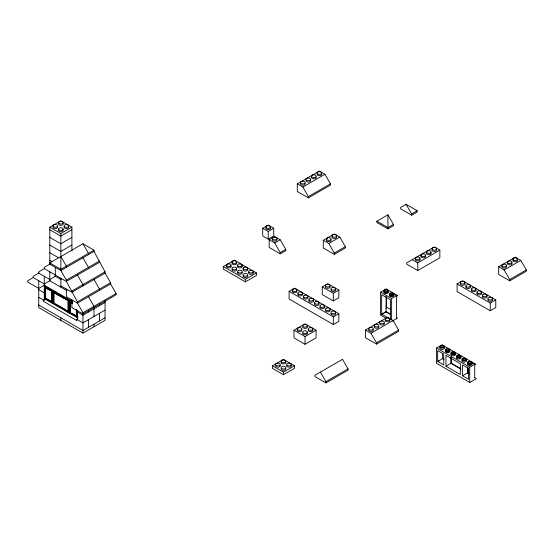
<?xml version="1.0" encoding="UTF-8"?>
<svg xmlns="http://www.w3.org/2000/svg" width="554" height="554" viewBox="0 0 554 554"><rect width="100%" height="100%" fill="white"/><g stroke="black" fill="none" stroke-linecap="round" stroke-linejoin="round"><path stroke-width="0.83" d="M71.902 299.915L71.902 307.574L82.955 313.952L116.111 294.811L116.111 293.537L110.585 283.96L110.585 282.685L105.059 273.115L105.059 271.841L94.007 251.426L94.007 250.145L82.955 243.767L49.805 262.908L60.857 269.286L94.007 250.145M45.38 298.641L45.38 287.789L51.737 291.141L51.737 301.985L44.832 298.322L43.17 301.189L76.327 320.33L77.982 317.463L76.881 317.463L53.115 303.744L53.115 291.619L53.669 291.3M49.805 264.611L49.805 227.175L60.857 220.797L71.902 227.175L71.902 250.997M49.805 227.175L60.857 233.559L71.902 227.175M71.902 229.73L60.857 236.108L49.805 229.73M71.902 237.389L60.857 243.767L49.805 237.389M71.902 245.041L60.857 251.426L49.805 245.041M50.172 263.974L44.278 267.374L44.278 268.648L66.376 281.411L77.428 301.826L77.428 303.107L82.955 312.678L82.955 333.093L105.059 320.33L105.059 300.767M44.514 268.51L38.752 271.841L38.752 273.115L49.805 279.5L55.566 276.169M38.995 272.977L33.226 276.308L33.226 277.582L44.278 283.96L50.04 280.636M33.593 277.367L27.7 280.774L27.7 282.048L38.752 288.426L44.645 285.026M94.007 251.426L60.857 270.567L49.805 264.182M45.38 286.515L44.832 286.834L52.014 290.982L52.568 290.663L52.568 302.789L52.014 303.107L44.832 298.959L44.832 285.559L44.278 285.878L72.401 302.117M45.38 287.789L50.386 290.358M99.533 262.271L66.376 281.411L66.376 280.137L99.533 260.996M53.669 303.426L53.669 292.574L61.847 296.979M44.832 298.959L45.657 298.481L45.657 287.63M45.38 299.278L45.934 298.959M71.902 290.982L105.059 271.841M105.059 273.115L71.902 292.256L60.857 285.878M53.115 303.744L54.223 303.107M53.669 292.574L68.315 300.711L68.315 311.556L67.484 312.034M68.592 300.552L69.139 300.233L69.139 312.359L68.592 312.678L68.592 300.552L53.115 291.619M70.801 312.678L69.693 313.315L69.693 301.189L70.247 300.87M70.247 312.996L70.524 301.985L70.524 312.837L76.604 316.341L76.604 309.672M77.428 301.826L110.585 282.685M110.585 283.96L77.428 303.107L66.376 296.722L66.376 289.07M65.275 310.759L65.829 310.441M297.297 183.838L319.402 171.082L324.928 174.268L330.454 183.845L330.454 185.119L308.349 197.875L297.297 191.497L297.297 183.838L302.823 187.03L308.349 196.601L308.349 197.875M69.139 312.359L76.604 316.341M82.955 312.678L116.111 293.537M76.327 317.144L76.881 316.826M302.823 187.03L324.928 174.268M105.059 302.463L82.955 315.226L77.428 312.034M76.327 320.33L77.802 319.478M105.059 310.122L82.955 322.885L76.964 319.423M308.349 196.601L330.454 183.845M105.059 317.781L82.955 330.537L38.752 305.019M262.707 228.283L268.226 225.09L273.752 228.283L273.752 235.942L268.226 239.127L262.707 235.942L262.707 228.283L268.226 231.475L273.752 228.283M269.175 239.799L274.701 236.613L280.227 239.799L285.753 249.376L285.753 250.65L280.227 253.836L269.175 247.458L269.175 239.799L274.701 242.991L280.227 252.562L280.227 253.836M223.297 266.543L234.349 260.165L256.447 272.928L256.447 275.476L245.394 281.854L223.297 269.099L223.297 266.543L245.394 279.306L256.447 272.928M274.701 242.991L280.227 239.799M280.227 252.562L285.753 249.376M323.266 240.304L334.318 233.92L339.837 237.112L345.364 246.682L345.364 247.957L334.318 254.341L323.266 247.957L323.266 240.304L328.792 243.49L334.318 253.067L334.318 254.341M328.792 243.49L339.837 237.112M376.865 221.219L387.911 214.834L393.437 224.405L393.437 225.686L387.911 228.871L376.865 222.493L376.865 221.219L387.911 227.597L393.437 224.405M406.103 204.336L400.577 207.521L400.577 208.803L411.629 215.181L417.155 211.988L417.155 210.714L406.103 204.336L411.629 213.906L411.629 215.181M334.318 253.067L345.364 246.682M411.629 213.906L417.155 210.714M289.112 291.342L294.638 288.156L338.84 313.675L338.84 321.334L333.314 324.519L289.112 299.001L289.112 291.342L333.314 316.867L338.84 313.675M322.262 286.91L327.788 283.717L338.84 290.102L338.84 297.754L333.314 300.947L322.262 294.569L322.262 286.91L333.314 293.288L338.84 290.102M293.973 330.232L305.019 323.848L316.071 330.232L316.071 337.885L305.019 344.269L293.973 337.885L293.973 330.232L305.019 336.61L316.071 330.232M412.238 259.674L417.764 262.866L439.862 250.103L439.862 257.755L417.764 270.518L406.712 264.14L406.712 262.866L434.336 246.911L439.862 250.103M386.47 318.536L380.577 315.129L380.577 292.159L386.103 288.973L397.156 295.351L396.602 296.307L396.602 318.003L397.156 317.684L397.156 318.321L392.315 321.112M272.409 365.779L283.461 359.401L294.513 365.779L294.513 368.334L283.461 374.712L272.409 368.334L272.409 365.779L283.461 372.163L294.513 365.779M380.577 292.159L391.63 298.544L397.156 295.351M386.103 308.114L386.657 307.795M386.103 308.751L386.657 308.433M381.678 314.173L390.522 319.277L390.522 299.818L381.678 294.714L381.678 314.173L386.103 311.625L390.522 314.173M381.678 314.492L386.103 311.944L390.522 314.492M365.453 330.066L387.551 317.31L393.077 320.496L398.603 330.066L398.603 331.347L376.505 344.103L365.453 337.725L365.453 330.066L370.979 333.259L376.505 342.829L376.505 344.103M370.979 333.259L393.077 320.496M457.098 283.953L462.625 280.76L495.782 299.901L495.782 307.56L490.255 310.746L457.098 291.605L457.098 283.953L490.255 303.093L495.782 299.901M498.669 266.779L515.248 257.208L520.774 260.394L526.3 269.964L526.3 271.245L509.722 280.816L498.669 274.431L498.669 266.779L504.195 269.964L509.722 279.535L509.722 280.816M376.505 342.829L398.603 330.066M504.195 269.964L520.774 260.394M325.939 382.918L325.939 381.644L348.044 368.881L342.517 359.311L314.887 375.266L314.887 376.54L325.939 382.918L348.044 370.162L348.044 368.881M509.722 279.535L526.3 269.964M474.148 377.392L476.357 378.666L469.73 382.495L436.573 363.355L436.573 348.037L442.099 344.851L475.256 363.992L474.702 364.947L474.702 377.71M437.681 361.437L443.754 364.947L443.754 354.103L437.681 350.592L437.681 361.437L442.653 358.57L444.003 359.345M445.97 366.222L460.332 374.518L460.332 363.673L445.97 355.377L445.97 366.222L450.942 363.355L460.997 369.158M436.573 348.037L469.73 367.177L475.256 363.992M462.542 375.792L468.622 379.303L468.622 368.458L462.542 364.947L462.542 375.792L468.068 372.607M394.94 294.714L397.156 295.988M386.103 306.84L390.522 309.388M472.306 362.925L475.256 364.629M460.554 368.583L451.219 363.195L451.219 357.351M469.141 373.541L467.791 372.766L467.791 367.184M468.871 373.701L467.521 372.925L467.521 367.344M49.805 252.7L58.641 257.804M49.805 260.352L52.014 261.633M54.957 276.093L61.224 279.708M49.431 280.559L67.117 290.767M44.278 285.241L72.276 301.404M69.693 301.189L72.567 302.851M63.288 297.81L67.595 300.296M71.196 302.38L72.546 303.156M70.247 302.145L72.276 303.315M38.752 289.707L44.278 292.893M45.934 298.322L51.335 301.438M55.656 303.931L57.097 304.762M58.53 305.593L65.718 309.741M72.823 313.848L76.203 315.794M45.657 298.481L51.737 301.985M68.315 311.556L53.946 303.267L53.946 292.415M52.568 302.789L68.038 311.715L68.038 300.87M38.752 297.359L44.278 300.552M82.955 333.093L38.752 307.574L38.752 280.774M320.413 372.073L325.939 381.644M82.955 243.767L88.481 253.337L88.481 254.611M82.955 257.804L88.481 267.374L88.481 268.648M94.007 279.5L99.533 289.07L99.533 290.344M77.428 275.033L82.955 284.604L82.955 285.878M88.481 296.722L94.007 306.293L94.007 307.574M60.857 256.53L66.376 266.1L66.376 267.374M66.376 280.137L60.857 270.567L60.857 233.559M490.255 303.093L490.255 310.746M469.73 367.177L469.73 382.495M450.942 357.51L450.942 363.355M442.653 353.563L442.653 358.57M442.099 344.851L442.099 345.488M438.782 360.799L438.782 361.437M417.764 262.866L417.764 270.518M391.63 298.544L391.63 319.81M387.911 214.834L387.911 228.871M386.38 296.979L386.38 300.296M386.38 300.933L386.38 306.681M386.103 288.973L386.103 289.61M386.103 296.48L386.103 311.944M333.314 293.288L333.314 300.947M333.314 316.867L333.314 324.519M305.019 336.61L305.019 344.269M283.461 372.163L283.461 374.712M268.226 231.475L268.226 239.127M245.394 279.306L245.394 281.854M99.533 303.952L99.533 305.656M99.533 313.315L99.533 320.967M94.007 308.848L94.007 316.5M94.007 324.159L94.007 326.715M88.481 310.337L88.481 312.034M88.481 319.693L88.481 327.352M77.428 310.337L77.428 319.693M76.881 310.185L76.881 317.463M76.327 309.831L76.327 316.5M60.857 278.219L60.857 287.152M60.857 317.781L60.857 320.33M55.331 267.374L55.331 276.308M52.014 290.982L52.014 303.107M51.46 291.3L51.46 302.145M49.805 271.841L49.805 280.774M44.278 276.308L44.278 299.7M62.914 229.723A2.348 1.35 0 0 1 62.851 231.073L62.47 231.35A2.348 1.35 0 0 1 59.382 231.42A2.348 1.35 0 0 1 58.856 229.661M63.024 223.477A2.348 1.35 0 0 1 60.538 225.326A2.348 1.35 0 0 1 59.001 223.158M57.194 226.357A2.348 1.35 0 0 1 56.903 228.179A2.348 1.35 0 0 1 53.738 228.172A2.348 1.35 0 0 1 53.475 226.351M68.44 226.531A2.348 1.35 0 0 1 68.377 227.881L67.997 228.158A2.348 1.35 0 0 1 64.901 228.227A2.348 1.35 0 0 1 64.382 226.468M304.991 183.326A2.348 1.35 0 0 1 303.121 185.181A2.348 1.35 0 0 1 300.497 183.658M310.517 180.14A2.348 1.35 0 0 1 308.647 181.996A2.348 1.35 0 0 1 306.023 180.472M316.043 176.948A2.348 1.35 0 0 1 314.173 178.803A2.348 1.35 0 0 1 311.549 177.28M321.569 173.755A2.348 1.35 0 0 1 319.395 175.625A2.348 1.35 0 0 1 317.234 173.748M517.111 259.577A2.348 1.35 0 0 1 516.827 261.398A2.348 1.35 0 0 1 513.662 261.391A2.348 1.35 0 0 1 513.392 259.57M511.591 262.769A2.348 1.35 0 0 1 511.3 264.59A2.348 1.35 0 0 1 508.136 264.583A2.348 1.35 0 0 1 507.866 262.755M506.065 265.955A2.348 1.35 0 0 1 505.774 267.776A2.348 1.35 0 0 1 502.61 267.769A2.348 1.35 0 0 1 502.339 265.948M436.206 249.279A2.348 1.35 0 0 1 436.192 250.927L435.763 251.177A2.348 1.35 0 0 1 432.674 251.059A2.348 1.35 0 0 1 432.487 249.272M430.68 252.472A2.348 1.35 0 0 1 430.666 254.12L430.236 254.369A2.348 1.35 0 0 1 427.148 254.244A2.348 1.35 0 0 1 426.961 252.465M425.153 255.664A2.348 1.35 0 0 1 425.14 257.312L424.71 257.562A2.348 1.35 0 0 1 421.622 257.437A2.348 1.35 0 0 1 421.435 255.657M419.627 258.85A2.348 1.35 0 0 1 419.62 260.498L419.184 260.747A2.348 1.35 0 0 1 416.096 260.629A2.348 1.35 0 0 1 415.909 258.843M475.54 289.513A2.348 1.35 0 0 1 475.256 291.335A2.348 1.35 0 0 1 472.084 291.328A2.348 1.35 0 0 1 471.821 289.5M481.26 292.872A2.348 1.35 0 0 1 481.197 294.229L480.817 294.499A2.348 1.35 0 0 1 477.728 294.576A2.348 1.35 0 0 1 477.202 292.817M470.207 286.494A2.348 1.35 0 0 1 470.152 287.845L469.764 288.122A2.348 1.35 0 0 1 466.676 288.191A2.348 1.35 0 0 1 466.149 286.432M492.312 299.257A2.348 1.35 0 0 1 492.25 300.607L491.869 300.884A2.348 1.35 0 0 1 488.78 300.954A2.348 1.35 0 0 1 488.254 299.195M486.592 295.891A2.348 1.35 0 0 1 486.308 297.713A2.348 1.35 0 0 1 483.136 297.706A2.348 1.35 0 0 1 482.873 295.884M464.487 283.129A2.348 1.35 0 0 1 464.204 284.95A2.348 1.35 0 0 1 461.032 284.943A2.348 1.35 0 0 1 460.769 283.122M324.325 306.646A2.348 1.35 0 0 1 324.263 308.003L323.882 308.273A2.348 1.35 0 0 1 321.043 308.446A2.348 1.35 0 0 1 320.018 306.909M318.91 303.592A2.348 1.35 0 0 1 316.424 305.448A2.348 1.35 0 0 1 314.887 303.273M307.858 297.207A2.348 1.35 0 0 1 305.379 299.063A2.348 1.35 0 0 1 303.834 296.896M313.273 300.268A2.348 1.35 0 0 1 313.211 301.618L312.83 301.895A2.348 1.35 0 0 1 309.513 301.847A2.348 1.35 0 0 1 309.603 299.936M335.378 313.031A2.348 1.35 0 0 1 335.315 314.381L334.935 314.658A2.348 1.35 0 0 1 332.095 314.831A2.348 1.35 0 0 1 331.07 313.294M302.221 293.89A2.348 1.35 0 0 1 302.165 295.24L301.778 295.517A2.348 1.35 0 0 1 298.689 295.587A2.348 1.35 0 0 1 298.163 293.828M296.805 290.829A2.348 1.35 0 0 1 294.326 292.685A2.348 1.35 0 0 1 292.782 290.518M329.962 309.97A2.348 1.35 0 0 1 328.093 311.826A2.348 1.35 0 0 1 325.468 310.302M336.486 236.6A2.348 1.35 0 0 1 334.304 238.469A2.348 1.35 0 0 1 332.151 236.593M330.96 239.792A2.348 1.35 0 0 1 328.778 241.655A2.348 1.35 0 0 1 326.625 239.778M270.096 227.465A2.348 1.35 0 0 1 268.524 229.626A2.348 1.35 0 0 1 266.065 227.763M276.875 239.286A2.348 1.35 0 0 1 274.389 241.142A2.348 1.35 0 0 1 272.845 238.975M387.966 291.342A2.348 1.35 0 0 1 387.682 293.163A2.348 1.35 0 0 1 384.511 293.156A2.348 1.35 0 0 1 384.247 291.335M393.686 294.707A2.348 1.35 0 0 1 393.624 296.058L393.243 296.335A2.348 1.35 0 0 1 390.154 296.404A2.348 1.35 0 0 1 389.628 294.645M387.315 292.727A1.565 0.9 0 0 1 387.038 292.886M385.196 292.9A1.565 0.9 0 0 1 384.912 292.747M384.774 291.688A1.565 0.9 0 0 1 387.412 291.667M392.37 296.141A1.558 0.9 0 0 1 391.99 296.224M391.588 296.252A1.558 0.9 0 0 1 390.812 296.12M390.134 295.095A1.558 0.9 0 0 1 391.463 294.458A1.558 0.9 0 0 1 392.994 294.922M329.955 286.397A2.348 1.35 0 0 1 328.086 288.253A2.348 1.35 0 0 1 325.461 286.73M335.371 289.451A2.348 1.35 0 0 1 335.308 290.808L334.928 291.079A2.348 1.35 0 0 1 332.088 291.252A2.348 1.35 0 0 1 331.063 289.714M443.962 347.219A2.348 1.35 0 0 1 443.678 349.041A2.348 1.35 0 0 1 440.506 349.034A2.348 1.35 0 0 1 440.243 347.213M449.682 350.585A2.348 1.35 0 0 1 449.626 351.935L449.239 352.212A2.348 1.35 0 0 1 446.15 352.282A2.348 1.35 0 0 1 445.624 350.523M449.114 351.485A1.558 0.9 0 0 1 448.955 351.7M447.985 352.102A1.558 0.9 0 0 1 447.182 352.095M446.261 351.658A1.558 0.9 0 0 1 446.109 351.437M446.295 350.758A1.558 0.9 0 0 1 448.989 350.8M440.769 347.566A1.565 0.9 0 0 1 443.408 347.545M455.014 353.597A2.348 1.35 0 0 1 454.73 355.419A2.348 1.35 0 0 1 451.558 355.412A2.348 1.35 0 0 1 451.295 353.591M460.734 356.963A2.348 1.35 0 0 1 460.679 358.32L460.291 358.59A2.348 1.35 0 0 1 457.202 358.66A2.348 1.35 0 0 1 456.676 356.901M471.786 363.348A2.348 1.35 0 0 1 471.724 364.698L471.343 364.975A2.348 1.35 0 0 1 468.255 365.044A2.348 1.35 0 0 1 467.728 363.286M466.066 359.982A2.348 1.35 0 0 1 465.782 361.804A2.348 1.35 0 0 1 462.611 361.797A2.348 1.35 0 0 1 462.348 359.975M451.822 353.944A1.565 0.9 0 0 1 453.324 353.521A1.565 0.9 0 0 1 454.633 354.131M460 358.078A1.558 0.9 0 0 1 459.418 358.396M457.86 358.376A1.558 0.9 0 0 1 457.549 358.23M457.348 357.143A1.558 0.9 0 0 1 460.042 357.185M462.874 360.329A1.565 0.9 0 0 1 465.512 360.308M470.471 364.781A1.558 0.9 0 0 1 469.286 364.851M468.359 364.421A1.558 0.9 0 0 1 468.213 364.2M468.234 363.736A1.558 0.9 0 0 1 469.771 363.092A1.558 0.9 0 0 1 471.239 363.784M373.147 329.554A2.348 1.35 0 0 1 371.277 331.41A2.348 1.35 0 0 1 368.652 329.886M378.673 326.368A2.348 1.35 0 0 1 376.803 328.224A2.348 1.35 0 0 1 374.179 326.701M384.199 323.176A2.348 1.35 0 0 1 382.329 325.032A2.348 1.35 0 0 1 379.705 323.508M389.725 319.983A2.348 1.35 0 0 1 387.855 321.839A2.348 1.35 0 0 1 385.231 320.316M307.193 326.528A2.348 1.35 0 0 1 305.316 328.383A2.348 1.35 0 0 1 302.699 326.86M312.83 329.914A2.348 1.35 0 0 1 312.546 330.939L312.158 331.209A2.348 1.35 0 0 1 309.326 331.382A2.348 1.35 0 0 1 308.301 329.845M301.667 329.713A2.348 1.35 0 0 1 299.797 331.569A2.348 1.35 0 0 1 297.173 330.046M307.304 333.106A2.348 1.35 0 0 1 307.02 334.124L306.639 334.401A2.348 1.35 0 0 1 303.8 334.574A2.348 1.35 0 0 1 302.775 333.037M285.525 368.327A2.348 1.35 0 0 1 285.462 369.677L285.075 369.954A2.348 1.35 0 0 1 282.235 370.127A2.348 1.35 0 0 1 281.21 368.59M285.629 362.074A2.348 1.35 0 0 1 283.759 363.93A2.348 1.35 0 0 1 281.141 362.406M280.102 365.266A2.348 1.35 0 0 1 278.233 367.122A2.348 1.35 0 0 1 275.615 365.598M291.044 365.134A2.348 1.35 0 0 1 290.988 366.485L290.601 366.762A2.348 1.35 0 0 1 287.761 366.935A2.348 1.35 0 0 1 286.737 365.398M230.686 265.726A2.348 1.35 0 0 1 230.395 267.547A2.348 1.35 0 0 1 227.23 267.54A2.348 1.35 0 0 1 226.967 265.719M236.406 269.092A2.348 1.35 0 0 1 236.343 270.442L235.962 270.719A2.348 1.35 0 0 1 232.874 270.788A2.348 1.35 0 0 1 232.348 269.029M236.212 262.534A2.348 1.35 0 0 1 235.921 264.355A2.348 1.35 0 0 1 232.756 264.348A2.348 1.35 0 0 1 232.493 262.527M241.738 272.104A2.348 1.35 0 0 1 241.447 273.925A2.348 1.35 0 0 1 238.282 273.918A2.348 1.35 0 0 1 238.019 272.097M241.932 265.899A2.348 1.35 0 0 1 241.869 267.25L241.489 267.527A2.348 1.35 0 0 1 238.393 267.596A2.348 1.35 0 0 1 237.874 265.837M247.458 275.47A2.348 1.35 0 0 1 247.396 276.82L247.008 277.097A2.348 1.35 0 0 1 243.919 277.166A2.348 1.35 0 0 1 243.4 275.407M247.264 268.912A2.348 1.35 0 0 1 246.973 270.733A2.348 1.35 0 0 1 243.808 270.733A2.348 1.35 0 0 1 243.545 268.905M252.984 272.277A2.348 1.35 0 0 1 252.922 273.634L252.534 273.905A2.348 1.35 0 0 1 249.445 273.974A2.348 1.35 0 0 1 248.926 272.215M62.851 229.799L62.47 230.076A2.348 1.35 0 0 1 58.634 229.522A2.348 1.35 0 0 1 61.12 227.749A2.348 1.35 0 0 1 62.851 229.799M68.377 226.607L67.997 226.884A2.348 1.35 0 0 1 64.153 226.33A2.348 1.35 0 0 1 66.646 224.557A2.348 1.35 0 0 1 68.377 226.607M236.343 269.168L235.962 269.438A2.348 1.35 0 0 1 232.126 268.891A2.348 1.35 0 0 1 234.612 267.111A2.348 1.35 0 0 1 236.343 269.168M241.869 265.975L241.489 266.252A2.348 1.35 0 0 1 237.645 265.698A2.348 1.35 0 0 1 240.138 263.926A2.348 1.35 0 0 1 241.869 265.975M247.396 275.546L247.008 275.823A2.348 1.35 0 0 1 243.171 275.269A2.348 1.35 0 0 1 245.664 273.496A2.348 1.35 0 0 1 247.396 275.546M252.922 272.353L252.534 272.63A2.348 1.35 0 0 1 248.698 272.076A2.348 1.35 0 0 1 251.191 270.304A2.348 1.35 0 0 1 252.922 272.353M302.165 293.966L301.778 294.236A2.348 1.35 0 0 1 297.941 293.689A2.348 1.35 0 0 1 300.427 291.91A2.348 1.35 0 0 1 302.165 293.966M313.211 300.344L312.83 300.621A2.348 1.35 0 0 1 308.993 300.067A2.348 1.35 0 0 1 311.48 298.294A2.348 1.35 0 0 1 313.211 300.344M335.308 289.534L334.928 289.804A2.348 1.35 0 0 1 331.091 289.25A2.348 1.35 0 0 1 333.577 287.478A2.348 1.35 0 0 1 335.308 289.534M324.263 306.722L323.882 306.999A2.348 1.35 0 0 1 320.046 306.445A2.348 1.35 0 0 1 322.532 304.672A2.348 1.35 0 0 1 324.263 306.722M307.02 332.85L306.639 333.127A2.348 1.35 0 0 1 302.796 332.573A2.348 1.35 0 0 1 305.289 330.8A2.348 1.35 0 0 1 307.02 332.85M335.315 313.107L334.935 313.377A2.348 1.35 0 0 1 331.091 312.83A2.348 1.35 0 0 1 333.584 311.057A2.348 1.35 0 0 1 335.315 313.107M312.546 329.658L312.158 329.935A2.348 1.35 0 0 1 308.322 329.381A2.348 1.35 0 0 1 310.815 327.608A2.348 1.35 0 0 1 312.546 329.658M285.462 368.403L285.075 368.673A2.348 1.35 0 0 1 281.238 368.126A2.348 1.35 0 0 1 283.724 366.353A2.348 1.35 0 0 1 285.462 368.403M290.988 365.211L290.601 365.488A2.348 1.35 0 0 1 286.764 364.934A2.348 1.35 0 0 1 289.25 363.161A2.348 1.35 0 0 1 290.988 365.211M393.624 294.783L393.243 295.06A2.348 1.35 0 0 1 389.407 294.506A2.348 1.35 0 0 1 391.893 292.734A2.348 1.35 0 0 1 393.624 294.783M470.152 286.57L469.764 286.847A2.348 1.35 0 0 1 465.928 286.293A2.348 1.35 0 0 1 468.414 284.521A2.348 1.35 0 0 1 470.152 286.57M481.197 292.948L480.817 293.225A2.348 1.35 0 0 1 476.98 292.671A2.348 1.35 0 0 1 479.466 290.898A2.348 1.35 0 0 1 481.197 292.948M492.25 299.333L491.869 299.61A2.348 1.35 0 0 1 488.032 299.056A2.348 1.35 0 0 1 490.519 297.283A2.348 1.35 0 0 1 492.25 299.333M449.626 350.661L449.239 350.938A2.348 1.35 0 0 1 445.402 350.384A2.348 1.35 0 0 1 447.888 348.611A2.348 1.35 0 0 1 449.626 350.661M460.679 357.039L460.291 357.316A2.348 1.35 0 0 1 456.454 356.762A2.348 1.35 0 0 1 458.941 354.989A2.348 1.35 0 0 1 460.679 357.039M471.724 363.424L471.343 363.694A2.348 1.35 0 0 1 467.507 363.147A2.348 1.35 0 0 1 469.993 361.367A2.348 1.35 0 0 1 471.724 363.424M53.904 224.827L53.475 225.076A2.348 1.35 0 0 0 54.811 227.223A2.348 1.35 0 0 0 57.616 225.61A2.348 1.35 0 0 0 53.904 224.827M59.43 221.635L59.001 221.884A2.348 1.35 0 0 0 60.338 224.031A2.348 1.35 0 0 0 63.142 222.424A2.348 1.35 0 0 0 59.43 221.635M301.404 181.49L300.967 181.74A2.348 1.35 0 0 0 302.311 183.886A2.348 1.35 0 0 0 305.115 182.28A2.348 1.35 0 0 0 301.404 181.49M306.93 178.298L306.494 178.547A2.348 1.35 0 0 0 307.83 180.694A2.348 1.35 0 0 0 310.642 179.087A2.348 1.35 0 0 0 306.93 178.298M312.456 175.106L312.02 175.355A2.348 1.35 0 0 0 313.356 177.509A2.348 1.35 0 0 0 316.168 175.895A2.348 1.35 0 0 0 312.456 175.106M317.982 171.92L317.546 172.169A2.348 1.35 0 0 0 318.882 174.316A2.348 1.35 0 0 0 321.687 172.709A2.348 1.35 0 0 0 317.982 171.92M266.806 225.928L266.377 226.177A2.348 1.35 0 0 0 267.714 228.331A2.348 1.35 0 0 0 270.518 226.718A2.348 1.35 0 0 0 266.806 225.928M273.281 237.451L272.845 237.701A2.348 1.35 0 0 0 274.188 239.847A2.348 1.35 0 0 0 276.993 238.241A2.348 1.35 0 0 0 273.281 237.451M227.396 264.189L226.967 264.438A2.348 1.35 0 0 0 228.303 266.592A2.348 1.35 0 0 0 231.108 264.978A2.348 1.35 0 0 0 227.396 264.189M232.922 261.003L232.493 261.253A2.348 1.35 0 0 0 233.83 263.399A2.348 1.35 0 0 0 236.634 261.793A2.348 1.35 0 0 0 232.922 261.003M238.449 270.574L238.019 270.823A2.348 1.35 0 0 0 239.356 272.97A2.348 1.35 0 0 0 242.16 271.363A2.348 1.35 0 0 0 238.449 270.574M243.975 267.381L243.545 267.63A2.348 1.35 0 0 0 244.882 269.777A2.348 1.35 0 0 0 247.686 268.171A2.348 1.35 0 0 0 243.975 267.381M327.366 237.95L326.936 238.199A2.348 1.35 0 0 0 328.273 240.346A2.348 1.35 0 0 0 331.077 238.739A2.348 1.35 0 0 0 327.366 237.95M332.892 234.757L332.462 235.007A2.348 1.35 0 0 0 333.799 237.16A2.348 1.35 0 0 0 336.603 235.547A2.348 1.35 0 0 0 332.892 234.757M293.218 288.994L292.782 289.236A2.348 1.35 0 0 0 294.126 291.39A2.348 1.35 0 0 0 296.93 289.777A2.348 1.35 0 0 0 293.218 288.994M304.271 295.372L303.834 295.621A2.348 1.35 0 0 0 305.171 297.768A2.348 1.35 0 0 0 307.982 296.161A2.348 1.35 0 0 0 304.271 295.372M326.368 284.555L325.932 284.804A2.348 1.35 0 0 0 327.269 286.951A2.348 1.35 0 0 0 330.08 285.345A2.348 1.35 0 0 0 326.368 284.555M315.323 301.75L314.887 301.999A2.348 1.35 0 0 0 316.223 304.146A2.348 1.35 0 0 0 319.028 302.539A2.348 1.35 0 0 0 315.323 301.75M326.368 308.135L325.939 308.384A2.348 1.35 0 0 0 327.276 310.531A2.348 1.35 0 0 0 330.08 308.917A2.348 1.35 0 0 0 326.368 308.135M298.073 327.878L297.643 328.127A2.348 1.35 0 0 0 298.98 330.274A2.348 1.35 0 0 0 301.785 328.667A2.348 1.35 0 0 0 298.073 327.878M303.599 324.686L303.17 324.935A2.348 1.35 0 0 0 304.506 327.082A2.348 1.35 0 0 0 307.311 325.475A2.348 1.35 0 0 0 303.599 324.686M419.62 259.224L419.184 259.473A2.348 1.35 0 0 1 415.472 258.683A2.348 1.35 0 0 1 418.277 257.077A2.348 1.35 0 0 1 419.62 259.224M425.14 256.031L424.71 256.28A2.348 1.35 0 0 1 420.998 255.498A2.348 1.35 0 0 1 423.803 253.884A2.348 1.35 0 0 1 425.14 256.031M430.666 252.846L430.236 253.095A2.348 1.35 0 0 1 426.525 252.305A2.348 1.35 0 0 1 429.329 250.699A2.348 1.35 0 0 1 430.666 252.846M436.192 249.653L435.763 249.902A2.348 1.35 0 0 1 432.051 249.113A2.348 1.35 0 0 1 434.855 247.506A2.348 1.35 0 0 1 436.192 249.653M384.684 289.811L384.247 290.061A2.348 1.35 0 0 0 385.584 292.207A2.348 1.35 0 0 0 388.389 290.601A2.348 1.35 0 0 0 384.684 289.811M276.515 363.431L276.079 363.68A2.348 1.35 0 0 0 277.422 365.827A2.348 1.35 0 0 0 280.227 364.213A2.348 1.35 0 0 0 276.515 363.431M282.041 360.239L281.605 360.488A2.348 1.35 0 0 0 282.949 362.635A2.348 1.35 0 0 0 285.753 361.028A2.348 1.35 0 0 0 282.041 360.239M369.56 327.719L369.123 327.968A2.348 1.35 0 0 0 370.46 330.115A2.348 1.35 0 0 0 373.264 328.508A2.348 1.35 0 0 0 369.56 327.719M375.079 324.526L374.649 324.776A2.348 1.35 0 0 0 375.986 326.922A2.348 1.35 0 0 0 378.791 325.316A2.348 1.35 0 0 0 375.079 324.526M380.605 321.334L380.176 321.583A2.348 1.35 0 0 0 381.512 323.73A2.348 1.35 0 0 0 384.317 322.123A2.348 1.35 0 0 0 380.605 321.334M386.131 318.148L385.702 318.398A2.348 1.35 0 0 0 387.038 320.544A2.348 1.35 0 0 0 389.843 318.931A2.348 1.35 0 0 0 386.131 318.148M461.205 281.598L460.769 281.848A2.348 1.35 0 0 0 462.112 283.994A2.348 1.35 0 0 0 464.917 282.388A2.348 1.35 0 0 0 461.205 281.598M508.302 261.232L507.866 261.481A2.348 1.35 0 0 0 509.209 263.628A2.348 1.35 0 0 0 512.014 262.021A2.348 1.35 0 0 0 508.302 261.232M513.828 258.046L513.392 258.289A2.348 1.35 0 0 0 514.735 260.442A2.348 1.35 0 0 0 517.54 258.829A2.348 1.35 0 0 0 513.828 258.046M502.776 264.424L502.339 264.673A2.348 1.35 0 0 0 503.683 266.82A2.348 1.35 0 0 0 506.488 265.214A2.348 1.35 0 0 0 502.776 264.424M472.257 287.976L471.821 288.225A2.348 1.35 0 0 0 473.158 290.372A2.348 1.35 0 0 0 475.969 288.766A2.348 1.35 0 0 0 472.257 287.976M483.31 294.361L482.873 294.61A2.348 1.35 0 0 0 484.21 296.757A2.348 1.35 0 0 0 487.014 295.144A2.348 1.35 0 0 0 483.31 294.361M440.679 345.689L440.243 345.938A2.348 1.35 0 0 0 441.586 348.085A2.348 1.35 0 0 0 444.391 346.479A2.348 1.35 0 0 0 440.679 345.689M451.732 352.067L451.295 352.316A2.348 1.35 0 0 0 452.632 354.463A2.348 1.35 0 0 0 455.443 352.856A2.348 1.35 0 0 0 451.732 352.067M462.784 358.445L462.348 358.694A2.348 1.35 0 0 0 463.684 360.848A2.348 1.35 0 0 0 466.496 359.234A2.348 1.35 0 0 0 462.784 358.445M390.812 294.846A1.558 0.9 0 0 0 393.181 294.098A1.558 0.9 0 0 0 390.882 293.288A1.558 0.9 0 0 0 390.812 294.846M385.092 291.577A1.565 0.9 0 0 0 387.641 291.044A1.565 0.9 0 0 0 385.57 290.04A1.565 0.9 0 0 0 385.092 291.577M441.095 347.455A1.565 0.9 0 0 0 443.636 346.922A1.565 0.9 0 0 0 441.566 345.918A1.565 0.9 0 0 0 441.095 347.455M446.815 350.717A1.558 0.9 0 0 0 449.183 349.976A1.558 0.9 0 0 0 446.884 349.165A1.558 0.9 0 0 0 446.815 350.717M452.147 353.833A1.565 0.9 0 0 0 454.689 353.3A1.565 0.9 0 0 0 452.618 352.296A1.565 0.9 0 0 0 452.147 353.833M457.86 357.101A1.558 0.9 0 0 0 460.229 356.361A1.558 0.9 0 0 0 457.936 355.543A1.558 0.9 0 0 0 457.86 357.101M463.192 360.218A1.565 0.9 0 0 0 465.741 359.685A1.565 0.9 0 0 0 463.67 358.673A1.565 0.9 0 0 0 463.192 360.218M468.913 363.479A1.558 0.9 0 0 0 471.281 362.738A1.558 0.9 0 0 0 468.982 361.928A1.558 0.9 0 0 0 468.913 363.479"/></g></svg>
